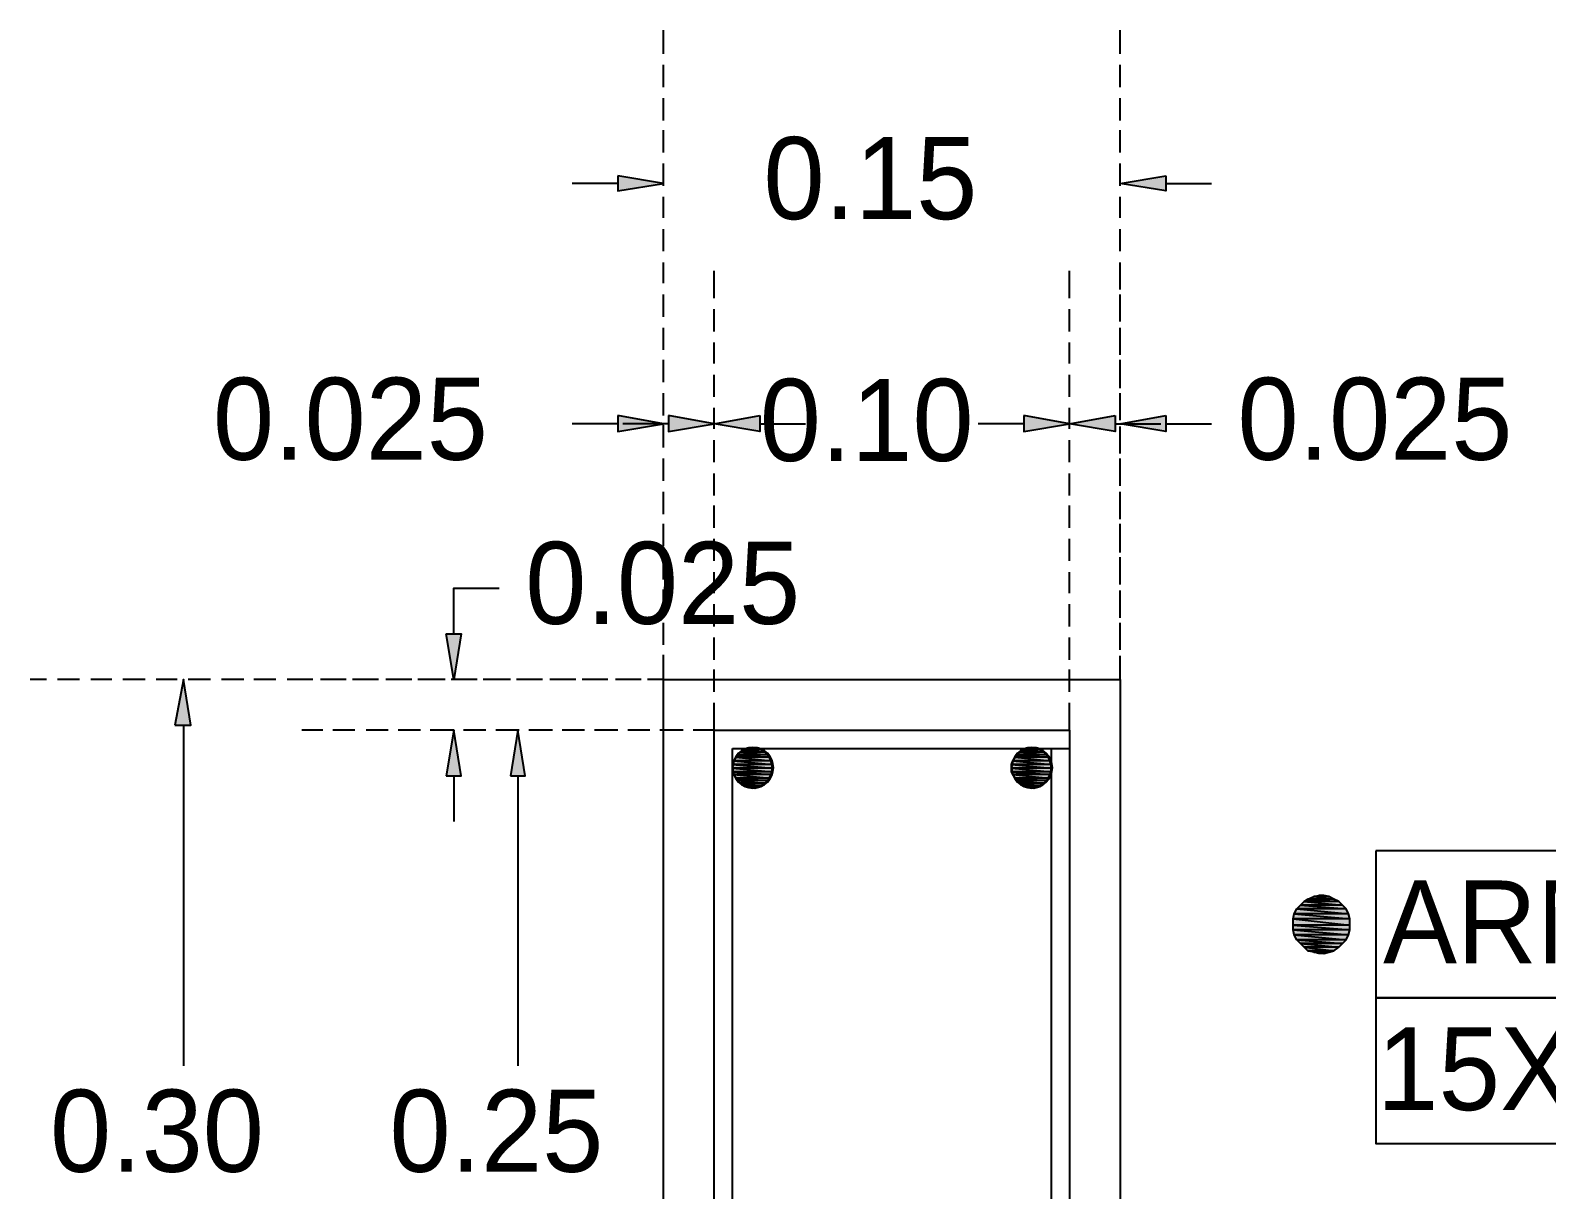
# Model space of a CAD drawing. Header units: metres. Extents: x 2.9 to 42.8, y 1.7 to 28.7.
# Drawn here: x 25.123 to 27.29, y 8.021 to 9.678 of the extents above; entities that cross this region are included whole.
import ezdxf

# ---------------------------------------------------------------- set-up
doc = ezdxf.new("R2010")
doc.units = ezdxf.units.M
for name, color, linetype in [('AZUL', 5, 'Continuous'), ('CIAN', 4, 'Continuous'), ('GRIS', 8, 'Continuous'), ('RELLENO_GRIS', 8, 'Continuous'), ('RELLENO_ROJO', 1, 'Continuous'), ('ROJO', 1, 'Continuous'), ('TEXTO', 7, 'Continuous')]:
    doc.layers.add(name, color=color, linetype=linetype)

msp = doc.modelspace()

# ---------------------------------------------------------------- hatches: boundary and pattern name
at = {"layer": 'RELLENO_GRIS'}
h = msp.add_hatch(color=256, dxfattribs=at)
h.dxf.hatch_style = 1
h.paths.add_polyline_path([(25.9627, 9.4703), (25.9627, 9.4492), (26.0279, 9.4597), (25.9627, 9.4703)])
h = msp.add_hatch(color=256, dxfattribs=at)
h.dxf.hatch_style = 1
h.paths.add_polyline_path([(26.7458, 9.4703), (26.7458, 9.4492), (26.6806, 9.4597), (26.7458, 9.4703)])
h = msp.add_hatch(color=256, dxfattribs=at)
h.dxf.hatch_style = 1
h.paths.add_polyline_path([(25.9627, 9.1281), (25.9627, 9.1052), (26.0279, 9.1158), (25.9627, 9.1281)])
h = msp.add_hatch(color=256, dxfattribs=at)
h.dxf.hatch_style = 1
h.paths.add_polyline_path([(26.035, 9.1281), (26.035, 9.1052), (26.1003, 9.1158), (26.035, 9.1281)])
h = msp.add_hatch(color=256, dxfattribs=at)
h.dxf.hatch_style = 1
h.paths.add_polyline_path([(26.1655, 9.1281), (26.1655, 9.1052), (26.1003, 9.1158), (26.1655, 9.1281)])
h = msp.add_hatch(color=256, dxfattribs=at)
h.dxf.hatch_style = 1
h.paths.add_polyline_path([(26.543, 9.1281), (26.543, 9.1052), (26.6083, 9.1158), (26.543, 9.1281)])
h = msp.add_hatch(color=256, dxfattribs=at)
h.dxf.hatch_style = 1
h.paths.add_polyline_path([(26.6735, 9.1281), (26.6735, 9.1052), (26.6083, 9.1158), (26.6735, 9.1281)])
h = msp.add_hatch(color=256, dxfattribs=at)
h.dxf.hatch_style = 1
h.paths.add_polyline_path([(26.7458, 9.1281), (26.7458, 9.1052), (26.6806, 9.1158), (26.7458, 9.1281)])
h = msp.add_hatch(color=256, dxfattribs=at)
h.dxf.hatch_style = 1
h.paths.add_polyline_path([(25.7175, 8.8159), (25.7387, 8.8159), (25.7281, 8.7507), (25.7175, 8.8159)])
h = msp.add_hatch(color=256, dxfattribs=at)
h.dxf.hatch_style = 1
h.paths.add_polyline_path([(25.3294, 8.6854), (25.3524, 8.6854), (25.3418, 8.7507), (25.3294, 8.6854)])
h = msp.add_hatch(color=256, dxfattribs=at)
h.dxf.hatch_style = 1
h.paths.add_polyline_path([(25.7175, 8.6131), (25.7387, 8.6131), (25.7281, 8.6783), (25.7175, 8.6131)])
h = msp.add_hatch(color=256, dxfattribs=at)
h.dxf.hatch_style = 1
h.paths.add_polyline_path([(25.8092, 8.6131), (25.8304, 8.6131), (25.8198, 8.6783), (25.8092, 8.6131)])
at = {"layer": 'RELLENO_ROJO'}
h = msp.add_hatch(color=256, dxfattribs=at)
h.dxf.hatch_style = 1
h.paths.add_polyline_path([(26.1726, 8.6466), (26.1373, 8.6466), (26.1761, 8.6431), (26.1726, 8.6466)])
h.paths.add_polyline_path([(26.1373, 8.6466), (26.1761, 8.6431), (26.1338, 8.6431), (26.1373, 8.6466)])
h = msp.add_hatch(color=256, dxfattribs=at)
h.dxf.hatch_style = 1
h.paths.add_polyline_path([(26.1673, 8.6501), (26.1426, 8.6501), (26.1726, 8.6466), (26.1673, 8.6501)])
h.paths.add_polyline_path([(26.1426, 8.6501), (26.1726, 8.6466), (26.1373, 8.6466), (26.1426, 8.6501)])
h = msp.add_hatch(color=256, dxfattribs=at)
h.dxf.hatch_style = 1
h.paths.add_polyline_path([(26.1638, 8.6519), (26.1479, 8.6519), (26.1673, 8.6501), (26.1638, 8.6519)])
h.paths.add_polyline_path([(26.1479, 8.6519), (26.1673, 8.6501), (26.1426, 8.6501), (26.1479, 8.6519)])
h = msp.add_hatch(color=256, dxfattribs=at)
h.dxf.hatch_style = 1
h.paths.add_polyline_path([(26.1585, 8.6519), (26.1532, 8.6519), (26.1638, 8.6519), (26.1585, 8.6519)])
h.paths.add_polyline_path([(26.1532, 8.6519), (26.1638, 8.6519), (26.1479, 8.6519), (26.1532, 8.6519)])
h = msp.add_hatch(color=256, dxfattribs=at)
h.dxf.hatch_style = 1
h.paths.add_polyline_path([(26.5712, 8.6466), (26.5377, 8.6466), (26.5747, 8.6431), (26.5712, 8.6466)])
h.paths.add_polyline_path([(26.5377, 8.6466), (26.5747, 8.6431), (26.5324, 8.6431), (26.5377, 8.6466)])
h = msp.add_hatch(color=256, dxfattribs=at)
h.dxf.hatch_style = 1
h.paths.add_polyline_path([(26.5659, 8.6501), (26.5412, 8.6501), (26.5712, 8.6466), (26.5659, 8.6501)])
h.paths.add_polyline_path([(26.5412, 8.6501), (26.5712, 8.6466), (26.5377, 8.6466), (26.5412, 8.6501)])
h = msp.add_hatch(color=256, dxfattribs=at)
h.dxf.hatch_style = 1
h.paths.add_polyline_path([(26.5624, 8.6519), (26.5465, 8.6519), (26.5659, 8.6501), (26.5624, 8.6519)])
h.paths.add_polyline_path([(26.5465, 8.6519), (26.5659, 8.6501), (26.5412, 8.6501), (26.5465, 8.6519)])
h = msp.add_hatch(color=256, dxfattribs=at)
h.dxf.hatch_style = 1
h.paths.add_polyline_path([(26.5571, 8.6519), (26.5518, 8.6519), (26.5624, 8.6519), (26.5571, 8.6519)])
h.paths.add_polyline_path([(26.5518, 8.6519), (26.5624, 8.6519), (26.5465, 8.6519), (26.5518, 8.6519)])
h = msp.add_hatch(color=256, dxfattribs=at)
h.dxf.hatch_style = 1
h.paths.add_polyline_path([(26.1814, 8.6342), (26.1285, 8.6342), (26.1832, 8.6289), (26.1814, 8.6342)])
h.paths.add_polyline_path([(26.1285, 8.6342), (26.1832, 8.6289), (26.1267, 8.6289), (26.1285, 8.6342)])
h = msp.add_hatch(color=256, dxfattribs=at)
h.dxf.hatch_style = 1
h.paths.add_polyline_path([(26.1832, 8.6289), (26.1267, 8.6289), (26.1832, 8.6237), (26.1832, 8.6289)])
h.paths.add_polyline_path([(26.1267, 8.6289), (26.1832, 8.6237), (26.1267, 8.6237), (26.1267, 8.6289)])
h = msp.add_hatch(color=256, dxfattribs=at)
h.dxf.hatch_style = 1
h.paths.add_polyline_path([(26.1796, 8.6395), (26.132, 8.6395), (26.1814, 8.6342), (26.1796, 8.6395)])
h.paths.add_polyline_path([(26.132, 8.6395), (26.1814, 8.6342), (26.1285, 8.6342), (26.132, 8.6395)])
h = msp.add_hatch(color=256, dxfattribs=at)
h.dxf.hatch_style = 1
h.paths.add_polyline_path([(26.1761, 8.6431), (26.1338, 8.6431), (26.1796, 8.6395), (26.1761, 8.6431)])
h.paths.add_polyline_path([(26.1338, 8.6431), (26.1796, 8.6395), (26.132, 8.6395), (26.1338, 8.6431)])
h = msp.add_hatch(color=256, dxfattribs=at)
h.dxf.hatch_style = 1
h.paths.add_polyline_path([(26.58, 8.6342), (26.5271, 8.6342), (26.5818, 8.6289), (26.58, 8.6342)])
h.paths.add_polyline_path([(26.5271, 8.6342), (26.5818, 8.6289), (26.5254, 8.6289), (26.5271, 8.6342)])
h = msp.add_hatch(color=256, dxfattribs=at)
h.dxf.hatch_style = 1
h.paths.add_polyline_path([(26.5818, 8.6289), (26.5254, 8.6289), (26.5818, 8.6237), (26.5818, 8.6289)])
h.paths.add_polyline_path([(26.5254, 8.6289), (26.5818, 8.6237), (26.5254, 8.6237), (26.5254, 8.6289)])
h = msp.add_hatch(color=256, dxfattribs=at)
h.dxf.hatch_style = 1
h.paths.add_polyline_path([(26.5783, 8.6395), (26.5307, 8.6395), (26.58, 8.6342), (26.5783, 8.6395)])
h.paths.add_polyline_path([(26.5307, 8.6395), (26.58, 8.6342), (26.5271, 8.6342), (26.5307, 8.6395)])
h = msp.add_hatch(color=256, dxfattribs=at)
h.dxf.hatch_style = 1
h.paths.add_polyline_path([(26.5747, 8.6431), (26.5324, 8.6431), (26.5783, 8.6395), (26.5747, 8.6431)])
h.paths.add_polyline_path([(26.5324, 8.6431), (26.5783, 8.6395), (26.5307, 8.6395), (26.5324, 8.6431)])
h = msp.add_hatch(color=256, dxfattribs=at)
h.dxf.hatch_style = 1
h.paths.add_polyline_path([(26.1832, 8.6237), (26.1267, 8.6237), (26.1832, 8.6184), (26.1832, 8.6237)])
h.paths.add_polyline_path([(26.1267, 8.6237), (26.1832, 8.6184), (26.1267, 8.6184), (26.1267, 8.6237)])
h = msp.add_hatch(color=256, dxfattribs=at)
h.dxf.hatch_style = 1
h.paths.add_polyline_path([(26.1832, 8.6184), (26.1267, 8.6184), (26.1814, 8.6148), (26.1832, 8.6184)])
h.paths.add_polyline_path([(26.1267, 8.6184), (26.1814, 8.6148), (26.1285, 8.6148), (26.1267, 8.6184)])
h = msp.add_hatch(color=256, dxfattribs=at)
h.dxf.hatch_style = 1
h.paths.add_polyline_path([(26.1814, 8.6148), (26.1285, 8.6148), (26.1796, 8.6095), (26.1814, 8.6148)])
h.paths.add_polyline_path([(26.1285, 8.6148), (26.1796, 8.6095), (26.132, 8.6095), (26.1285, 8.6148)])
h = msp.add_hatch(color=256, dxfattribs=at)
h.dxf.hatch_style = 1
h.paths.add_polyline_path([(26.1796, 8.6095), (26.132, 8.6095), (26.1761, 8.606), (26.1796, 8.6095)])
h.paths.add_polyline_path([(26.132, 8.6095), (26.1761, 8.606), (26.1338, 8.606), (26.132, 8.6095)])
h = msp.add_hatch(color=256, dxfattribs=at)
h.dxf.hatch_style = 1
h.paths.add_polyline_path([(26.1761, 8.606), (26.1338, 8.606), (26.1726, 8.6025), (26.1761, 8.606)])
h.paths.add_polyline_path([(26.1338, 8.606), (26.1726, 8.6025), (26.1373, 8.6025), (26.1338, 8.606)])
h = msp.add_hatch(color=256, dxfattribs=at)
h.dxf.hatch_style = 1
h.paths.add_polyline_path([(26.5818, 8.6237), (26.5254, 8.6237), (26.5818, 8.6184), (26.5818, 8.6237)])
h.paths.add_polyline_path([(26.5254, 8.6237), (26.5818, 8.6184), (26.5254, 8.6184), (26.5254, 8.6237)])
h = msp.add_hatch(color=256, dxfattribs=at)
h.dxf.hatch_style = 1
h.paths.add_polyline_path([(26.5818, 8.6184), (26.5254, 8.6184), (26.58, 8.6148), (26.5818, 8.6184)])
h.paths.add_polyline_path([(26.5254, 8.6184), (26.58, 8.6148), (26.5271, 8.6148), (26.5254, 8.6184)])
h = msp.add_hatch(color=256, dxfattribs=at)
h.dxf.hatch_style = 1
h.paths.add_polyline_path([(26.58, 8.6148), (26.5271, 8.6148), (26.5783, 8.6095), (26.58, 8.6148)])
h.paths.add_polyline_path([(26.5271, 8.6148), (26.5783, 8.6095), (26.5307, 8.6095), (26.5271, 8.6148)])
h = msp.add_hatch(color=256, dxfattribs=at)
h.dxf.hatch_style = 1
h.paths.add_polyline_path([(26.5783, 8.6095), (26.5307, 8.6095), (26.5747, 8.606), (26.5783, 8.6095)])
h.paths.add_polyline_path([(26.5307, 8.6095), (26.5747, 8.606), (26.5324, 8.606), (26.5307, 8.6095)])
h = msp.add_hatch(color=256, dxfattribs=at)
h.dxf.hatch_style = 1
h.paths.add_polyline_path([(26.5747, 8.606), (26.5324, 8.606), (26.5712, 8.6025), (26.5747, 8.606)])
h.paths.add_polyline_path([(26.5324, 8.606), (26.5712, 8.6025), (26.5377, 8.6025), (26.5324, 8.606)])
h = msp.add_hatch(color=256, dxfattribs=at)
h.dxf.hatch_style = 1
h.paths.add_polyline_path([(26.1726, 8.6025), (26.1373, 8.6025), (26.1673, 8.599), (26.1726, 8.6025)])
h.paths.add_polyline_path([(26.1373, 8.6025), (26.1673, 8.599), (26.1426, 8.599), (26.1373, 8.6025)])
h = msp.add_hatch(color=256, dxfattribs=at)
h.dxf.hatch_style = 1
h.paths.add_polyline_path([(26.1673, 8.599), (26.1426, 8.599), (26.1638, 8.5972), (26.1673, 8.599)])
h.paths.add_polyline_path([(26.1426, 8.599), (26.1638, 8.5972), (26.1479, 8.5972), (26.1426, 8.599)])
h = msp.add_hatch(color=256, dxfattribs=at)
h.dxf.hatch_style = 1
h.paths.add_polyline_path([(26.1638, 8.5972), (26.1479, 8.5972), (26.1585, 8.5954), (26.1638, 8.5972)])
h.paths.add_polyline_path([(26.1479, 8.5972), (26.1585, 8.5954), (26.1532, 8.5954), (26.1479, 8.5972)])
h = msp.add_hatch(color=256, dxfattribs=at)
h.dxf.hatch_style = 1
h.paths.add_polyline_path([(26.5712, 8.6025), (26.5377, 8.6025), (26.5659, 8.599), (26.5712, 8.6025)])
h.paths.add_polyline_path([(26.5377, 8.6025), (26.5659, 8.599), (26.5412, 8.599), (26.5377, 8.6025)])
h = msp.add_hatch(color=256, dxfattribs=at)
h.dxf.hatch_style = 1
h.paths.add_polyline_path([(26.5659, 8.599), (26.5412, 8.599), (26.5624, 8.5972), (26.5659, 8.599)])
h.paths.add_polyline_path([(26.5412, 8.599), (26.5624, 8.5972), (26.5465, 8.5972), (26.5412, 8.599)])
h = msp.add_hatch(color=256, dxfattribs=at)
h.dxf.hatch_style = 1
h.paths.add_polyline_path([(26.5624, 8.5972), (26.5465, 8.5972), (26.5571, 8.5954), (26.5624, 8.5972)])
h.paths.add_polyline_path([(26.5465, 8.5972), (26.5571, 8.5954), (26.5518, 8.5954), (26.5465, 8.5972)])
h = msp.add_hatch(color=256, dxfattribs=at)
h.dxf.hatch_style = 1
h.paths.add_polyline_path([(26.9928, 8.4332), (26.9434, 8.4332), (26.9981, 8.4279), (26.9928, 8.4332)])
h.paths.add_polyline_path([(26.9434, 8.4332), (26.9981, 8.4279), (26.9381, 8.4279), (26.9434, 8.4332)])
h = msp.add_hatch(color=256, dxfattribs=at)
h.dxf.hatch_style = 1
h.paths.add_polyline_path([(26.9857, 8.4367), (26.9487, 8.4367), (26.9928, 8.4332), (26.9857, 8.4367)])
h.paths.add_polyline_path([(26.9487, 8.4367), (26.9928, 8.4332), (26.9434, 8.4332), (26.9487, 8.4367)])
h = msp.add_hatch(color=256, dxfattribs=at)
h.dxf.hatch_style = 1
h.paths.add_polyline_path([(26.9787, 8.4402), (26.9575, 8.4402), (26.9857, 8.4367), (26.9787, 8.4402)])
h.paths.add_polyline_path([(26.9575, 8.4402), (26.9857, 8.4367), (26.9487, 8.4367), (26.9575, 8.4402)])
h = msp.add_hatch(color=256, dxfattribs=at)
h.dxf.hatch_style = 1
h.paths.add_polyline_path([(26.9716, 8.442), (26.9646, 8.442), (26.9787, 8.4402), (26.9716, 8.442)])
h.paths.add_polyline_path([(26.9646, 8.442), (26.9787, 8.4402), (26.9575, 8.4402), (26.9646, 8.442)])
h = msp.add_hatch(color=256, dxfattribs=at)
h.dxf.hatch_style = 1
h.paths.add_polyline_path([(27.0069, 8.4155), (26.9293, 8.4155), (27.0087, 8.4085), (27.0069, 8.4155)])
h.paths.add_polyline_path([(26.9293, 8.4155), (27.0087, 8.4085), (26.9275, 8.4085), (26.9293, 8.4155)])
h = msp.add_hatch(color=256, dxfattribs=at)
h.dxf.hatch_style = 1
h.paths.add_polyline_path([(27.0087, 8.4085), (26.9275, 8.4085), (27.0087, 8.3996), (27.0087, 8.4085)])
h.paths.add_polyline_path([(26.9275, 8.4085), (27.0087, 8.3996), (26.9275, 8.3996), (26.9275, 8.4085)])
h = msp.add_hatch(color=256, dxfattribs=at)
h.dxf.hatch_style = 1
h.paths.add_polyline_path([(27.0034, 8.4226), (26.9328, 8.4226), (27.0069, 8.4155), (27.0034, 8.4226)])
h.paths.add_polyline_path([(26.9328, 8.4226), (27.0069, 8.4155), (26.9293, 8.4155), (26.9328, 8.4226)])
h = msp.add_hatch(color=256, dxfattribs=at)
h.dxf.hatch_style = 1
h.paths.add_polyline_path([(26.9981, 8.4279), (26.9381, 8.4279), (27.0034, 8.4226), (26.9981, 8.4279)])
h.paths.add_polyline_path([(26.9381, 8.4279), (27.0034, 8.4226), (26.9328, 8.4226), (26.9381, 8.4279)])
h = msp.add_hatch(color=256, dxfattribs=at)
h.dxf.hatch_style = 1
h.paths.add_polyline_path([(27.0087, 8.3996), (26.9275, 8.3996), (27.0087, 8.3926), (27.0087, 8.3996)])
h.paths.add_polyline_path([(26.9275, 8.3996), (27.0087, 8.3926), (26.9275, 8.3926), (26.9275, 8.3996)])
h = msp.add_hatch(color=256, dxfattribs=at)
h.dxf.hatch_style = 1
h.paths.add_polyline_path([(27.0087, 8.3926), (26.9275, 8.3926), (27.0069, 8.3855), (27.0087, 8.3926)])
h.paths.add_polyline_path([(26.9275, 8.3926), (27.0069, 8.3855), (26.9293, 8.3855), (26.9275, 8.3926)])
h = msp.add_hatch(color=256, dxfattribs=at)
h.dxf.hatch_style = 1
h.paths.add_polyline_path([(27.0069, 8.3855), (26.9293, 8.3855), (27.0034, 8.3785), (27.0069, 8.3855)])
h.paths.add_polyline_path([(26.9293, 8.3855), (27.0034, 8.3785), (26.9328, 8.3785), (26.9293, 8.3855)])
h = msp.add_hatch(color=256, dxfattribs=at)
h.dxf.hatch_style = 1
h.paths.add_polyline_path([(27.0034, 8.3785), (26.9328, 8.3785), (26.9981, 8.3732), (27.0034, 8.3785)])
h.paths.add_polyline_path([(26.9328, 8.3785), (26.9981, 8.3732), (26.9381, 8.3732), (26.9328, 8.3785)])
h = msp.add_hatch(color=256, dxfattribs=at)
h.dxf.hatch_style = 1
h.paths.add_polyline_path([(26.9981, 8.3732), (26.9381, 8.3732), (26.9928, 8.3679), (26.9981, 8.3732)])
h.paths.add_polyline_path([(26.9381, 8.3732), (26.9928, 8.3679), (26.9434, 8.3679), (26.9381, 8.3732)])
h = msp.add_hatch(color=256, dxfattribs=at)
h.dxf.hatch_style = 1
h.paths.add_polyline_path([(26.9928, 8.3679), (26.9434, 8.3679), (26.9857, 8.3626), (26.9928, 8.3679)])
h.paths.add_polyline_path([(26.9434, 8.3679), (26.9857, 8.3626), (26.9487, 8.3626), (26.9434, 8.3679)])
h = msp.add_hatch(color=256, dxfattribs=at)
h.dxf.hatch_style = 1
h.paths.add_polyline_path([(26.9857, 8.3626), (26.9487, 8.3626), (26.9787, 8.3608), (26.9857, 8.3626)])
h.paths.add_polyline_path([(26.9487, 8.3626), (26.9787, 8.3608), (26.9575, 8.3608), (26.9487, 8.3626)])
h = msp.add_hatch(color=256, dxfattribs=at)
h.dxf.hatch_style = 1
h.paths.add_polyline_path([(26.9787, 8.3608), (26.9575, 8.3608), (26.9716, 8.3591), (26.9787, 8.3608)])
h.paths.add_polyline_path([(26.9575, 8.3608), (26.9716, 8.3591), (26.9646, 8.3591), (26.9575, 8.3608)])

# ---------------------------------------------------------------- linework, layer by layer
at = {"layer": 'AZUL', "lineweight": -3}
for points in [[(26.1003, 8.6783), (26.6083, 8.6783)], [(26.1003, 7.5177), (26.1003, 8.6783)], [(26.6083, 8.6783), (26.6083, 7.5177)], [(26.1267, 8.6519), (26.6083, 8.6519)], [(26.1267, 7.5442), (26.1267, 8.6519)], [(26.5818, 8.6519), (26.5818, 7.5442)]]:
    msp.add_lwpolyline(points, dxfattribs=at)
at = {"layer": 'CIAN', "lineweight": -3}
for points in [[(26.0279, 8.7507), (26.6806, 8.7507)], [(26.0279, 7.4454), (26.0279, 8.7507)], [(26.6806, 8.7507), (26.6806, 7.4454)]]:
    msp.add_lwpolyline(points, dxfattribs=at)
for points in [[(27.0457, 8.5055), (27.0457, 8.2956), (27.9224, 8.2956), (27.9224, 8.5055)], [(27.0457, 8.2956), (27.0457, 8.0874), (27.9224, 8.0874), (27.9224, 8.2956)]]:
    msp.add_lwpolyline(points, close=True, dxfattribs=at)
at = {"layer": 'GRIS', "lineweight": -3}
for points in [[(26.0279, 9.6449), (26.0279, 9.6785)], [(26.6806, 9.6449), (26.6806, 9.6785)], [(26.0279, 9.5973), (26.0279, 9.6291)], [(26.6806, 9.5973), (26.6806, 9.6291)], [(26.0279, 9.5497), (26.0279, 9.5814)], [(26.6806, 9.5497), (26.6806, 9.5814)], [(26.0279, 9.5038), (26.0279, 9.5356)], [(26.6806, 9.5038), (26.6806, 9.5356)], [(26.0279, 9.4562), (26.0279, 9.488)], [(26.6806, 9.4562), (26.6806, 9.488)], [(25.9627, 9.4597), (25.8974, 9.4597)], [(26.7458, 9.4597), (26.8111, 9.4597)], [(26.0279, 9.4103), (26.0279, 9.4403)], [(26.6806, 9.4103), (26.6806, 9.4403)], [(26.0279, 9.3627), (26.0279, 9.3945)], [(26.6806, 9.3627), (26.6806, 9.3945)], [(26.0279, 9.3169), (26.0279, 9.3468)], [(26.6806, 9.3169), (26.6806, 9.3468)], [(26.0279, 9.3169), (26.0279, 9.3345)], [(26.1003, 9.2957), (26.1003, 9.3345)], [(26.6083, 9.2957), (26.6083, 9.3345)], [(26.6806, 9.308), (26.6806, 9.3345)], [(26.0279, 9.2692), (26.0279, 9.301)], [(26.6806, 9.2692), (26.6806, 9.301)], [(26.1003, 9.2481), (26.1003, 9.2798)], [(26.6083, 9.2481), (26.6083, 9.2798)], [(26.6806, 9.2622), (26.6806, 9.2922)], [(26.0279, 9.2216), (26.0279, 9.2534)], [(26.0279, 9.2234), (26.0279, 9.2534)], [(26.6806, 9.2216), (26.6806, 9.2534)], [(26.1003, 9.2022), (26.1003, 9.2322)], [(26.6083, 9.2022), (26.6083, 9.2322)], [(26.6806, 9.2146), (26.6806, 9.2463)], [(26.0279, 9.1757), (26.0279, 9.2075)], [(26.6806, 9.1757), (26.6806, 9.2075)], [(26.6806, 9.1669), (26.6806, 9.1987)], [(26.1003, 9.1546), (26.1003, 9.1863)], [(26.6083, 9.1546), (26.6083, 9.1863)], [(26.0279, 9.1281), (26.0279, 9.1599)], [(26.6806, 9.1281), (26.6806, 9.1599)], [(26.6806, 9.1211), (26.6806, 9.1528)], [(26.1003, 9.1087), (26.1003, 9.1387)], [(26.6083, 9.1087), (26.6083, 9.1387)], [(25.9627, 9.1158), (25.8974, 9.1158)], [(26.035, 9.1158), (25.9697, 9.1158)], [(26.0279, 9.0823), (26.0279, 9.114)], [(26.0279, 9.0823), (26.0279, 9.1122)], [(26.1655, 9.1158), (26.2308, 9.1158)], [(26.543, 9.1158), (26.4777, 9.1158)], [(26.6735, 9.1158), (26.7388, 9.1158)], [(26.6806, 9.0823), (26.6806, 9.1122)], [(26.6806, 9.0734), (26.6806, 9.1052)], [(26.7458, 9.1158), (26.8111, 9.1158)], [(26.1003, 9.0611), (26.1003, 9.0928)], [(26.6083, 9.0611), (26.6083, 9.0928)], [(26.0279, 9.0346), (26.0279, 9.0664)], [(26.6806, 9.0346), (26.6806, 9.0664)], [(26.1003, 9.0135), (26.1003, 9.0452)], [(26.6083, 9.0135), (26.6083, 9.0452)], [(26.6806, 9.0276), (26.6806, 9.0576)], [(26.0279, 8.987), (26.0279, 9.0188)], [(26.0279, 8.9888), (26.0279, 9.0188)], [(26.6806, 8.987), (26.6806, 9.0188)], [(26.1003, 8.9676), (26.1003, 8.9994)], [(26.6083, 8.9676), (26.6083, 8.9994)], [(26.6806, 8.98), (26.6806, 9.0117)], [(26.0279, 8.9412), (26.0279, 8.9729)], [(26.6806, 8.9412), (26.6806, 8.9729)], [(26.1003, 8.92), (26.1003, 8.9517)], [(26.6083, 8.92), (26.6083, 8.9517)], [(26.6806, 8.9323), (26.6806, 8.9641)], [(26.0279, 8.8935), (26.0279, 8.9253)], [(26.0279, 8.8953), (26.0279, 8.9253)], [(26.6806, 8.8935), (26.6806, 8.9253)], [(26.6806, 8.8865), (26.6806, 8.9182)], [(26.1003, 8.8741), (26.1003, 8.9041)], [(26.6083, 8.8741), (26.6083, 8.9041)], [(25.7281, 8.8159), (25.7281, 8.8812), (25.7933, 8.8812)], [(26.0279, 8.8477), (26.0279, 8.8794)], [(26.0279, 8.8477), (26.0279, 8.8777)], [(26.6806, 8.8477), (26.6806, 8.8777)], [(26.6806, 8.8388), (26.6806, 8.8706)], [(26.1003, 8.8265), (26.1003, 8.8582)], [(26.6083, 8.8265), (26.6083, 8.8582)], [(26.0279, 8.8), (26.0279, 8.8318)], [(26.6806, 8.8), (26.6806, 8.8318)], [(26.6806, 8.793), (26.6806, 8.823)], [(26.1003, 8.7789), (26.1003, 8.8106)], [(26.6083, 8.7789), (26.6083, 8.8106)], [(26.0279, 8.7542), (26.0279, 8.7859)], [(26.0279, 8.7507), (26.0279, 8.7842)], [(26.6806, 8.7507), (26.6806, 8.7842)], [(26.6806, 8.7507), (26.6806, 8.7771)], [(26.1003, 8.733), (26.1003, 8.7648)], [(26.6083, 8.733), (26.6083, 8.7648)], [(25.146, 8.7507), (25.1231, 8.7507)], [(25.1936, 8.7507), (25.1619, 8.7507)], [(25.2395, 8.7507), (25.2095, 8.7507)], [(25.2871, 8.7507), (25.2554, 8.7507)], [(25.333, 8.7507), (25.303, 8.7507)], [(25.3806, 8.7507), (25.3488, 8.7507)], [(25.4282, 8.7507), (25.3965, 8.7507)], [(25.4741, 8.7507), (25.4423, 8.7507)], [(25.5217, 8.7507), (25.49, 8.7507)], [(25.527, 8.7507), (25.5111, 8.7507)], [(25.5676, 8.7507), (25.5376, 8.7507)], [(25.5746, 8.7507), (25.5429, 8.7507)], [(25.6152, 8.7507), (25.5834, 8.7507)], [(25.6205, 8.7507), (25.5905, 8.7507)], [(25.6611, 8.7507), (25.6311, 8.7507)], [(25.6681, 8.7507), (25.6364, 8.7507)], [(25.7087, 8.7507), (25.6769, 8.7507)], [(25.7157, 8.7507), (25.684, 8.7507)], [(25.7563, 8.7507), (25.7246, 8.7507)], [(25.7616, 8.7507), (25.7298, 8.7507)], [(25.8022, 8.7507), (25.7704, 8.7507)], [(25.8092, 8.7507), (25.7775, 8.7507)], [(25.8498, 8.7507), (25.818, 8.7507)], [(25.8551, 8.7507), (25.8251, 8.7507)], [(25.8957, 8.7507), (25.8657, 8.7507)], [(25.9027, 8.7507), (25.871, 8.7507)], [(25.9433, 8.7507), (25.9115, 8.7507)], [(25.9486, 8.7507), (25.9186, 8.7507)], [(25.9891, 8.7507), (25.9592, 8.7507)], [(25.9962, 8.7507), (25.9644, 8.7507)], [(26.0279, 8.7507), (26.005, 8.7507)], [(26.0279, 8.7507), (26.0121, 8.7507)], [(26.0279, 8.7207), (26.0279, 8.7383)], [(26.1003, 8.6783), (26.1003, 8.7171)], [(26.6083, 8.6783), (26.6083, 8.7171)], [(25.3418, 8.6854), (25.3418, 8.1986)], [(25.5411, 8.6783), (25.5111, 8.6783)], [(25.587, 8.6783), (25.5552, 8.6783)], [(25.6346, 8.6783), (25.6028, 8.6783)], [(25.6328, 8.6783), (25.6028, 8.6783)], [(25.6787, 8.6783), (25.6487, 8.6783)], [(25.6805, 8.6783), (25.6505, 8.6783)], [(25.7263, 8.6783), (25.6946, 8.6783)], [(25.7281, 8.6783), (25.6963, 8.6783)], [(25.7739, 8.6783), (25.7422, 8.6783)], [(25.7739, 8.6783), (25.744, 8.6783)], [(25.8198, 8.6783), (25.7881, 8.6783)], [(25.8216, 8.6783), (25.7898, 8.6783)], [(25.8674, 8.6783), (25.8357, 8.6783)], [(25.8692, 8.6783), (25.8374, 8.6783)], [(25.9151, 8.6783), (25.8833, 8.6783)], [(25.9133, 8.6783), (25.8833, 8.6783)], [(25.9609, 8.6783), (25.9292, 8.6783)], [(25.9627, 8.6783), (25.9309, 8.6783)], [(26.0085, 8.6783), (25.9768, 8.6783)], [(26.0085, 8.6783), (25.9786, 8.6783)], [(26.0544, 8.6783), (26.0227, 8.6783)], [(26.0562, 8.6783), (26.0244, 8.6783)], [(26.1003, 8.6783), (26.0703, 8.6783)], [(26.1003, 8.6783), (26.072, 8.6783)], [(25.7281, 8.6131), (25.7281, 8.5478)], [(25.8198, 8.6131), (25.8198, 8.1986)]]:
    msp.add_lwpolyline(points, dxfattribs=at)
for points in [[(25.9627, 9.4703), (25.9627, 9.4492), (26.0279, 9.4597)], [(26.7458, 9.4703), (26.7458, 9.4492), (26.6806, 9.4597)], [(25.9627, 9.1281), (25.9627, 9.1052), (26.0279, 9.1158)], [(26.035, 9.1281), (26.035, 9.1052), (26.1003, 9.1158)], [(26.1655, 9.1281), (26.1655, 9.1052), (26.1003, 9.1158)], [(26.543, 9.1281), (26.543, 9.1052), (26.6083, 9.1158)], [(26.6735, 9.1281), (26.6735, 9.1052), (26.6083, 9.1158)], [(26.7458, 9.1281), (26.7458, 9.1052), (26.6806, 9.1158)], [(25.7175, 8.8159), (25.7387, 8.8159), (25.7281, 8.7507)], [(25.3294, 8.6854), (25.3524, 8.6854), (25.3418, 8.7507)], [(25.7175, 8.6131), (25.7387, 8.6131), (25.7281, 8.6783)], [(25.8092, 8.6131), (25.8304, 8.6131), (25.8198, 8.6783)]]:
    msp.add_lwpolyline(points, close=True, dxfattribs=at)
at = {"layer": 'ROJO', "lineweight": -3}
for points in [[(26.1849, 8.6245), (26.1843, 8.6304), (26.1826, 8.6359), (26.18, 8.6408), (26.1764, 8.6451), (26.1721, 8.6487), (26.1672, 8.6514), (26.1617, 8.653), (26.1558, 8.6536), (26.15, 8.653), (26.1445, 8.6514), (26.1396, 8.6487), (26.1352, 8.6451), (26.1317, 8.6408), (26.129, 8.6359), (26.1273, 8.6304), (26.1267, 8.6245), (26.1273, 8.6187), (26.129, 8.6132), (26.1317, 8.6083), (26.1352, 8.604), (26.1396, 8.6004), (26.1445, 8.5977), (26.15, 8.596), (26.1558, 8.5954), (26.1617, 8.596), (26.1672, 8.5977), (26.1721, 8.6004), (26.1764, 8.604), (26.18, 8.6083), (26.1826, 8.6132), (26.1843, 8.6187)], [(26.1373, 8.6466), (26.1761, 8.6431), (26.1338, 8.6431)], [(26.1426, 8.6501), (26.1726, 8.6466), (26.1373, 8.6466)], [(26.1726, 8.6466), (26.1373, 8.6466), (26.1761, 8.6431)], [(26.1479, 8.6519), (26.1673, 8.6501), (26.1426, 8.6501)], [(26.1673, 8.6501), (26.1426, 8.6501), (26.1726, 8.6466)], [(26.1532, 8.6519), (26.1638, 8.6519), (26.1479, 8.6519)], [(26.1638, 8.6519), (26.1479, 8.6519), (26.1673, 8.6501)], [(26.1585, 8.6519), (26.1532, 8.6519), (26.1638, 8.6519)], [(26.5836, 8.6245), (26.583, 8.6304), (26.5813, 8.6359), (26.5786, 8.6408), (26.575, 8.6451), (26.5707, 8.6487), (26.5658, 8.6514), (26.5603, 8.653), (26.5545, 8.6536), (26.5486, 8.653), (26.5431, 8.6514), (26.5382, 8.6487), (26.5339, 8.6451), (26.5303, 8.6408), (26.5276, 8.6359), (26.526, 8.6304), (26.5254, 8.6245), (26.526, 8.6187), (26.5276, 8.6132), (26.5303, 8.6083), (26.5339, 8.604), (26.5382, 8.6004), (26.5431, 8.5977), (26.5486, 8.596), (26.5545, 8.5954), (26.5603, 8.596), (26.5658, 8.5977), (26.5707, 8.6004), (26.575, 8.604), (26.5786, 8.6083), (26.5813, 8.6132), (26.583, 8.6187)], [(26.5377, 8.6466), (26.5747, 8.6431), (26.5324, 8.6431)], [(26.5412, 8.6501), (26.5712, 8.6466), (26.5377, 8.6466)], [(26.5712, 8.6466), (26.5377, 8.6466), (26.5747, 8.6431)], [(26.5465, 8.6519), (26.5659, 8.6501), (26.5412, 8.6501)], [(26.5659, 8.6501), (26.5412, 8.6501), (26.5712, 8.6466)], [(26.5518, 8.6519), (26.5624, 8.6519), (26.5465, 8.6519)], [(26.5624, 8.6519), (26.5465, 8.6519), (26.5659, 8.6501)], [(26.5571, 8.6519), (26.5518, 8.6519), (26.5624, 8.6519)], [(26.1285, 8.6342), (26.1832, 8.6289), (26.1267, 8.6289)], [(26.1832, 8.6289), (26.1267, 8.6289), (26.1832, 8.6237)], [(26.1267, 8.6289), (26.1832, 8.6237), (26.1267, 8.6237)], [(26.132, 8.6395), (26.1814, 8.6342), (26.1285, 8.6342)], [(26.1814, 8.6342), (26.1285, 8.6342), (26.1832, 8.6289)], [(26.1338, 8.6431), (26.1796, 8.6395), (26.132, 8.6395)], [(26.1796, 8.6395), (26.132, 8.6395), (26.1814, 8.6342)], [(26.1761, 8.6431), (26.1338, 8.6431), (26.1796, 8.6395)], [(26.5271, 8.6342), (26.5818, 8.6289), (26.5254, 8.6289)], [(26.5818, 8.6289), (26.5254, 8.6289), (26.5818, 8.6237)], [(26.5254, 8.6289), (26.5818, 8.6237), (26.5254, 8.6237)], [(26.5307, 8.6395), (26.58, 8.6342), (26.5271, 8.6342)], [(26.58, 8.6342), (26.5271, 8.6342), (26.5818, 8.6289)], [(26.5324, 8.6431), (26.5783, 8.6395), (26.5307, 8.6395)], [(26.5783, 8.6395), (26.5307, 8.6395), (26.58, 8.6342)], [(26.5747, 8.6431), (26.5324, 8.6431), (26.5783, 8.6395)], [(26.1832, 8.6237), (26.1267, 8.6237), (26.1832, 8.6184)], [(26.1267, 8.6237), (26.1832, 8.6184), (26.1267, 8.6184)], [(26.1832, 8.6184), (26.1267, 8.6184), (26.1814, 8.6148)], [(26.1267, 8.6184), (26.1814, 8.6148), (26.1285, 8.6148)], [(26.1814, 8.6148), (26.1285, 8.6148), (26.1796, 8.6095)], [(26.1285, 8.6148), (26.1796, 8.6095), (26.132, 8.6095)], [(26.1796, 8.6095), (26.132, 8.6095), (26.1761, 8.606)], [(26.132, 8.6095), (26.1761, 8.606), (26.1338, 8.606)], [(26.1761, 8.606), (26.1338, 8.606), (26.1726, 8.6025)], [(26.1338, 8.606), (26.1726, 8.6025), (26.1373, 8.6025)], [(26.5818, 8.6237), (26.5254, 8.6237), (26.5818, 8.6184)], [(26.5254, 8.6237), (26.5818, 8.6184), (26.5254, 8.6184)], [(26.5818, 8.6184), (26.5254, 8.6184), (26.58, 8.6148)], [(26.5254, 8.6184), (26.58, 8.6148), (26.5271, 8.6148)], [(26.58, 8.6148), (26.5271, 8.6148), (26.5783, 8.6095)], [(26.5271, 8.6148), (26.5783, 8.6095), (26.5307, 8.6095)], [(26.5783, 8.6095), (26.5307, 8.6095), (26.5747, 8.606)], [(26.5307, 8.6095), (26.5747, 8.606), (26.5324, 8.606)], [(26.5747, 8.606), (26.5324, 8.606), (26.5712, 8.6025)], [(26.5324, 8.606), (26.5712, 8.6025), (26.5377, 8.6025)], [(26.1726, 8.6025), (26.1373, 8.6025), (26.1673, 8.599)], [(26.1373, 8.6025), (26.1673, 8.599), (26.1426, 8.599)], [(26.1673, 8.599), (26.1426, 8.599), (26.1638, 8.5972)], [(26.1426, 8.599), (26.1638, 8.5972), (26.1479, 8.5972)], [(26.1638, 8.5972), (26.1479, 8.5972), (26.1585, 8.5954)], [(26.1479, 8.5972), (26.1585, 8.5954), (26.1532, 8.5954)], [(26.5712, 8.6025), (26.5377, 8.6025), (26.5659, 8.599)], [(26.5377, 8.6025), (26.5659, 8.599), (26.5412, 8.599)], [(26.5659, 8.599), (26.5412, 8.599), (26.5624, 8.5972)], [(26.5412, 8.599), (26.5624, 8.5972), (26.5465, 8.5972)], [(26.5624, 8.5972), (26.5465, 8.5972), (26.5571, 8.5954)], [(26.5465, 8.5972), (26.5571, 8.5954), (26.5518, 8.5954)], [(26.9434, 8.4332), (26.9981, 8.4279), (26.9381, 8.4279)], [(26.9487, 8.4367), (26.9928, 8.4332), (26.9434, 8.4332)], [(26.9928, 8.4332), (26.9434, 8.4332), (26.9981, 8.4279)], [(26.9575, 8.4402), (26.9857, 8.4367), (26.9487, 8.4367)], [(26.9857, 8.4367), (26.9487, 8.4367), (26.9928, 8.4332)], [(26.9646, 8.442), (26.9787, 8.4402), (26.9575, 8.4402)], [(26.9787, 8.4402), (26.9575, 8.4402), (26.9857, 8.4367)], [(26.9716, 8.442), (26.9646, 8.442), (26.9787, 8.4402)], [(26.9293, 8.4155), (27.0087, 8.4085), (26.9275, 8.4085)], [(27.0087, 8.4085), (26.9275, 8.4085), (27.0087, 8.3996)], [(26.9275, 8.4085), (27.0087, 8.3996), (26.9275, 8.3996)], [(26.9328, 8.4226), (27.0069, 8.4155), (26.9293, 8.4155)], [(27.0069, 8.4155), (26.9293, 8.4155), (27.0087, 8.4085)], [(26.9381, 8.4279), (27.0034, 8.4226), (26.9328, 8.4226)], [(27.0034, 8.4226), (26.9328, 8.4226), (27.0069, 8.4155)], [(26.9981, 8.4279), (26.9381, 8.4279), (27.0034, 8.4226)], [(27.0087, 8.3996), (26.9275, 8.3996), (27.0087, 8.3926)], [(26.9275, 8.3996), (27.0087, 8.3926), (26.9275, 8.3926)], [(27.0087, 8.3926), (26.9275, 8.3926), (27.0069, 8.3855)], [(26.9275, 8.3926), (27.0069, 8.3855), (26.9293, 8.3855)], [(27.0069, 8.3855), (26.9293, 8.3855), (27.0034, 8.3785)], [(26.9293, 8.3855), (27.0034, 8.3785), (26.9328, 8.3785)], [(27.0034, 8.3785), (26.9328, 8.3785), (26.9981, 8.3732)], [(26.9328, 8.3785), (26.9981, 8.3732), (26.9381, 8.3732)], [(26.9981, 8.3732), (26.9381, 8.3732), (26.9928, 8.3679)], [(26.9381, 8.3732), (26.9928, 8.3679), (26.9434, 8.3679)], [(26.9928, 8.3679), (26.9434, 8.3679), (26.9857, 8.3626)], [(26.9434, 8.3679), (26.9857, 8.3626), (26.9487, 8.3626)], [(26.9857, 8.3626), (26.9487, 8.3626), (26.9787, 8.3608)], [(26.9487, 8.3626), (26.9787, 8.3608), (26.9575, 8.3608)], [(26.9787, 8.3608), (26.9575, 8.3608), (26.9716, 8.3591)], [(26.9575, 8.3608), (26.9716, 8.3591), (26.9646, 8.3591)]]:
    msp.add_lwpolyline(points, close=True, dxfattribs=at)

# ---------------------------------------------------------------- texts
at = {"layer": 'TEXTO', "color": 3, "true_color": 0x00ff00}
for s, p in [('0.15', (26.1708, 9.4086)), ('0.025', (25.3841, 9.0646)), ('0.10', (26.1655, 9.0629)), ('0.025', (26.8482, 9.0646)), ('0.025', (25.8304, 8.83)), ('0.30', (25.1513, 8.0469)), ('0.25', (25.6364, 8.0469))]:
    msp.add_text(s, height=0.1174, dxfattribs=at).set_placement(p)
at = {"layer": 'TEXTO', "color": 18, "true_color": 0x000000}
for s, p in [('ARMEX', (27.0563, 8.345)), ('15X30-4', (27.0475, 8.1351))]:
    msp.add_text(s, height=0.1183, dxfattribs=at).set_placement(p)

doc.saveas('drawing.dxf')
